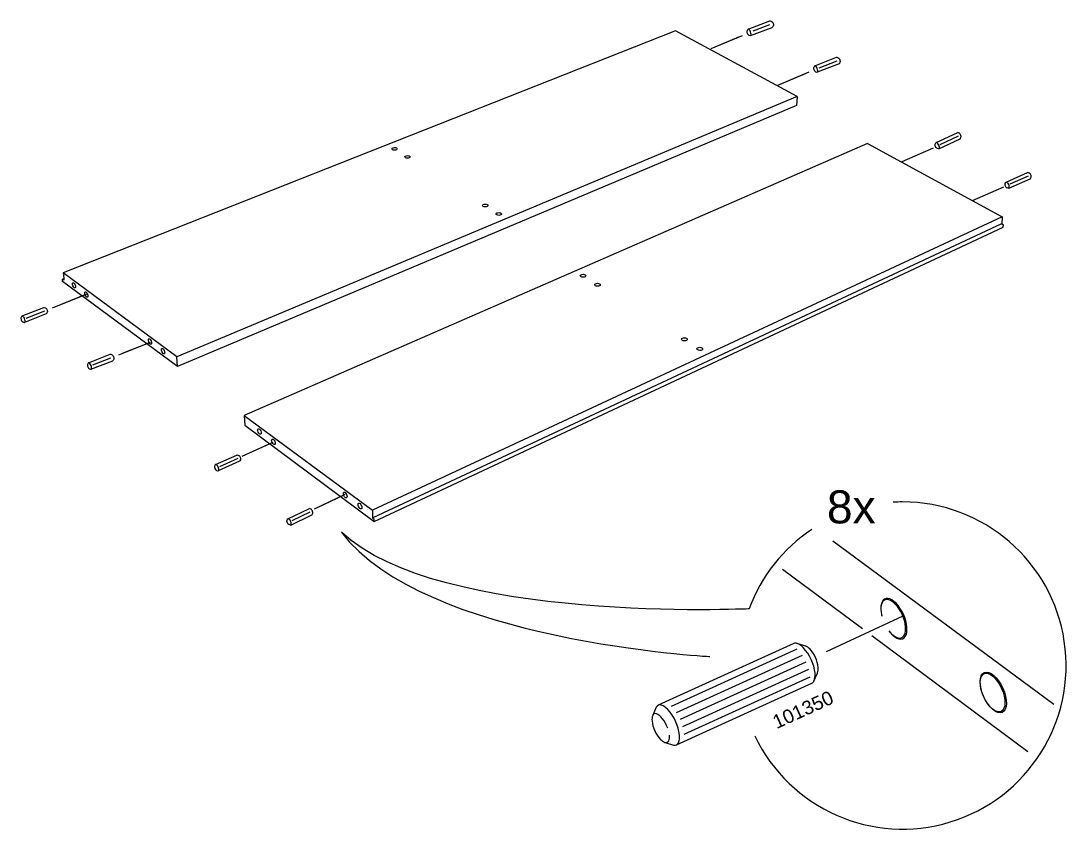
# Model space of a CAD drawing. Header units: metres. Extents: x -0.7 to 7.4, y 0 to 11.2.
# Drawn here: x 0.5193 to 0.6631, y 0.8052 to 0.9164 of the extents above; entities that cross this region are included whole.
import ezdxf

# ---------------------------------------------------------------- set-up
doc = ezdxf.new("R2010")
doc.units = ezdxf.units.M
doc.header["$MEASUREMENT"] = 0
for name, color, linetype, lineweight in [('PDF6_Geometry_Num_Penna__1', 255, 'Continuous', 18), ('PDF6_Geometry_Num_Penna__7', 7, 'Continuous', 18), ('PDF6_Text_Num_Penna__7', 7, 'Continuous', 18)]:
    doc.layers.add(name, color=color, linetype=linetype, lineweight=lineweight)
doc.styles.add('GENERATED_STYLE_1', font='Arial.ttf')

msp = doc.modelspace()

# ---------------------------------------------------------------- linework, layer by layer
at = {"layer": 'PDF6_Geometry_Num_Penna__1', "color": 255, "linetype": 'Continuous', "lineweight": 18, "flags": 128}
for points in [[(0.6180527138766684, 0.9141721156023308), (0.6144695499877795, 0.9126639906023308)], [(0.6272290635988906, 0.9091501828245531), (0.6236458997100017, 0.9076417050467753)], [(0.5241648947100017, 0.8771402561578863), (0.5280373363766684, 0.8786935367134419)], [(0.5333081891544461, 0.8706960292134419), (0.5369167530433351, 0.872143829213442)], [(0.5502828327655572, 0.8567785225467752), (0.5538335410988906, 0.858361789213442)], [(0.5602267563766684, 0.8495081606023307), (0.5637323091544462, 0.8511894994912197)]]:
    msp.add_lwpolyline(points, dxfattribs=at)
at = {"layer": 'PDF6_Geometry_Num_Penna__7', "color": 7, "linetype": 'Continuous', "lineweight": 18, "flags": 128}
for points in [[(0.6193613077655573, 0.9152633278245532), (0.6223690910988906, 0.9164073861578864, -0.2002116017422206), (0.622431250543335, 0.9164074567134418), (0.622607639432224, 0.916339017824553, -0.111654681390767), (0.6227042652655571, 0.9162656753245532, -0.08118019363894215), (0.6228153549877794, 0.9160731997689976, -0.07883542558631348), (0.6228598049877796, 0.9158565942134419, -0.1146901102941053), (0.6228363452655573, 0.9157377081023308), (0.6227499147100017, 0.9155687275467752)], [(0.6194274535988905, 0.9152621283801086, 0.3957934726131747), (0.6193154466544462, 0.9152218058801086), (0.6192276402655572, 0.915050602824553, 0.1166368208432025), (0.6192050977655573, 0.9149348564356641, 0.1614153281760381), (0.6193613077655572, 0.9145252108801085, 0.1186307699607418), (0.6194579688766684, 0.9144520094912199), (0.6196343577655572, 0.9143835706023309, 0.3988466402346932), (0.6197475915433773, 0.9144319805236164)], [(0.6197444244322239, 0.9144287614356641, 0.1135473026995515), (0.6197757510988906, 0.9145908628245533, 0.07841996229038056), (0.6197136622100017, 0.9148935461578863, 0.08044165101827022), (0.619558193043335, 0.9151611986578863, 0.1152870761664028), (0.6194273124877832, 0.9152620931023387)], [(0.6287376472100017, 0.9101196161578865, 0.1170360738756962), (0.6286057083211152, 0.9102187467134474, 0.3902734161187268), (0.6284943363766683, 0.9101773306023307), (0.6284103752655573, 0.9100079972689974, 0.1165429546895911), (0.6283874799877768, 0.9098886878245529, 0.07879361486698926), (0.6284356341544433, 0.909671517824552, 0.08072048254520611), (0.6285492285988908, 0.909481370602331, 0.1152794271440045), (0.6286467010988906, 0.909409262824553), (0.628823795543335, 0.9093432933801087, 0.4002365545030037), (0.6289346999657336, 0.9093912498029584)], [(0.6285395624877794, 0.9102192053245531), (0.6315321763766684, 0.9114027747689974, -0.1882629335856471), (0.6315943358211128, 0.9114036214356641), (0.6317714302655573, 0.911337299213442, -0.1116732632125977), (0.6318690791544461, 0.9112652972689975, -0.08237844930747246), (0.6319828852655572, 0.9110746914356642, -0.07716798070814432), (0.6320301574877795, 0.9108580858801086, -0.1159818838130955), (0.6320081794322239, 0.9107385647689974), (0.631923865543335, 0.9105688786578864, -0.1916875140145027), (0.6318783924877794, 0.9105268275467753), (0.6288861313766683, 0.9093439636578865)], [(0.6289335094322239, 0.9093899658801085, 0.1132283365971123), (0.6289627899877794, 0.9095522436578866, 0.07880215170136567), (0.6288964677655587, 0.909853868657887, 0.0810813648820628), (0.6287377177655583, 0.910119510324554)], [(0.645674374760218, 0.8988679535737609, -0.4035023049833765), (0.6455665230433351, 0.898812241713442), (0.6453825494322176, 0.8988681569912025, -0.1167335184960889), (0.6452839294562829, 0.8989317110011222, -0.161684470214406), (0.6450975755433412, 0.8993295903245538, -0.1196114173056706), (0.6451123569322239, 0.8994498169912198), (0.6451855935989312, 0.8996244067134236, -0.1685451788817295), (0.6452286324877795, 0.8996691036578863), (0.6481415185988906, 0.9010361175467752, -0.1997960392902477), (0.6482079466544461, 0.9010388692134421)], [(0.6456287883211128, 0.8988167925467752), (0.6485416744322239, 0.9001834536578863, 0.1928323512436408), (0.6485846780433351, 0.9002282564356641), (0.6486580558211128, 0.9004032342134419, 0.1202520640918558), (0.6486724844322544, 0.9005234961578903, 0.1621507909016603), (0.6484873039184708, 0.9009188232759616, 0.1127091737757405), (0.6483846177655572, 0.9009857408801086), (0.6482036427655572, 0.901040774213442)], [(0.6456732383211129, 0.8988657228245531, 0.1152730969093672), (0.6456923588766683, 0.8990293411578864, 0.078521743962212), (0.6456073394322239, 0.899327085602331, 0.08139382871422385), (0.645432079432224, 0.8995817911578864, 0.1156569177167746), (0.6452944960988967, 0.8996728078245693)], [(0.6552360208210976, 0.8933854964356993, -0.1838571489890594), (0.6551740377655573, 0.8933826742134419), (0.6549912283211184, 0.8934429639356786, -0.1144333850988246), (0.6548953595903758, 0.8935058151412987, -0.1608637880883234), (0.6547169435989177, 0.893910288657889, -0.115538441014889), (0.6547343355433349, 0.894030515324553), (0.6548116997101214, 0.8942035881022735, -0.1730872968303222), (0.6548554441544462, 0.8942468739356642), (0.657799021932224, 0.8955465072689974, -0.1996437962648487), (0.6578655910988905, 0.8955479183801085)], [(0.6552361266544462, 0.8933854258801087), (0.6581793516544462, 0.894685059213442, 0.1918950283450133), (0.6582233783211129, 0.8947286625467752), (0.6583009894322239, 0.8949018764356641, 0.1203737297717161), (0.6583181344322052, 0.8950219972689956, 0.0766223096565852), (0.6582627130433365, 0.8952366978245536, 0.07940504090266587), (0.6581417102655615, 0.8954226117134456, 0.1126973367542374), (0.6580408510988907, 0.8954905567134419), (0.6578612872100017, 0.8955498233801086)], [(0.6552817760988906, 0.893433474213442, 0.1155170789171688), (0.6553045302655574, 0.8935965986578865, 0.0784331213877545), (0.6552262135988907, 0.893895754213442, 0.08203594027733864), (0.6550571624877796, 0.8941549047689975, 0.1152129193612661), (0.6549216958211138, 0.894249096435667)], [(0.5195608624877796, 0.8758199147689975, 0.393550379570149), (0.5194489966544461, 0.8757789219912196), (0.5193627777655573, 0.8756068369912197, 0.1139444252246538), (0.519341399432224, 0.8754905614356641, 0.07724577767944454), (0.5193879660988906, 0.8752732503245529, 0.07833056418851246), (0.519501101932224, 0.8750825033801085, 0.1153505304203355), (0.5195984333211128, 0.8750103250467752), (0.5197751749877796, 0.8749436500467752, 0.4017961297545796), (0.5198868171486833, 0.8749908253514791)], [(0.5194947166544462, 0.8758206203245531), (0.5224919166544462, 0.8769918425467753, -0.1962909063791118), (0.5225541466544461, 0.8769923011578864), (0.5227308883211128, 0.8769252733801086, -0.1148693076855987), (0.5228283608211128, 0.8768529186578864, -0.08288175900487658), (0.5229411438766683, 0.876661995324553, -0.07853075715992598), (0.522987710543335, 0.8764450369912198, -0.1147306753474519), (0.5229652385988907, 0.8763260097689974), (0.5228802191544462, 0.8761563236578864, -0.1916352765205266), (0.522834358043335, 0.8761145194912197), (0.5198375108211128, 0.8749436500467752)], [(0.5198852063766684, 0.8749894758801086, 0.114770704616139), (0.5199150160988907, 0.8751517536578862, 0.0794298769868852), (0.5198497522100017, 0.8754537314356641, 0.08326031208998728), (0.5196921310988906, 0.8757200081023307, 0.1158440696430517), (0.5195608977655565, 0.8758198442134402)], [(0.5286380110988906, 0.8693767108801085), (0.5316352110988906, 0.8705475803245531, -0.196290906326427), (0.5316974058211129, 0.870548391713442), (0.5318741474877795, 0.8704813639356642, -0.1146634180197949), (0.5319716552655572, 0.8704088681023308, -0.0828817590095619), (0.532084403043335, 0.8702181211578864, -0.07853075716151765), (0.5321309697100017, 0.8700011628245531, -0.1143916661251251), (0.532108533043335, 0.8698817828245531), (0.5320235135988906, 0.8697124494912197)], [(0.528704156932224, 0.8693762169912197, 0.3917929488573437), (0.5285922558211128, 0.8693350478245531), (0.5285060722100017, 0.8691629628245529, 0.1139444252368564), (0.5284846938766683, 0.8690466872689976, 0.07724577768584835), (0.528531260543335, 0.8688293761578864, 0.07965422205000632), (0.5286443610988906, 0.8686388056023309, 0.1169299135512613), (0.5287416924877795, 0.8685662744912198), (0.5289184341544462, 0.8684995994912197, 0.3994017153556728), (0.5290319041567143, 0.868548265246256)], [(0.5290285008211129, 0.8685457781023308, 0.1147236675558312), (0.5290583105433351, 0.8687078794912196, 0.07916138128364815), (0.5289930466544462, 0.8690102100467754, 0.08290635034639739), (0.5288353902655573, 0.869276310324553, 0.1145668128714589), (0.5287041569322254, 0.8693761464356672)], [(0.546111870543335, 0.8553748197689973), (0.5490452177655573, 0.856697736435664, -0.1916808126973572), (0.5491072008211129, 0.8567013700467754), (0.5492874702655572, 0.8566435144912198, -0.1128050483082749), (0.5493883294322239, 0.856576310324553, -0.08167964179693053), (0.549511025543335, 0.8563913136578862, -0.0781300580720087), (0.549568175543335, 0.8561771775467754, -0.1182225630713882), (0.5495516655433351, 0.856057233102331), (0.5494758183211128, 0.8558833136578864, -0.1889946270775481), (0.5494321091544461, 0.8558392164356643), (0.5464991147100018, 0.8545166525467752)], [(0.5461780163766684, 0.8553775714356641, 0.3907544944153908), (0.5460683377655573, 0.8553306519912198), (0.5459909383211128, 0.8551543336578864, 0.1181246211047268), (0.5459758041544461, 0.8550372114356641, 0.1604824912455498), (0.5461559677655572, 0.8546377611578865, 0.1114142991346512), (0.5462570738766684, 0.8545705569912196), (0.546436990543335, 0.854513054213442, 0.406155964841973), (0.546544210500065, 0.8545657934447438)], [(0.5465444113766684, 0.8545648772689974, 0.1155678453942091), (0.5465659308211128, 0.8547281781023308, 0.07815070627543902), (0.5464854974877795, 0.8550269808801085, 0.08135656040366804), (0.5463140827655573, 0.855284579213442, 0.1139002634210279), (0.5461779105433342, 0.8553777125467732)], [(0.6202913358211127, 0.8180802819912198, 1.81475233947159), (0.640614165405721, 0.8502438836962413, 0.0143281131277929), (0.6393176997100017, 0.8502017569912197)], [(0.5565134323072747, 0.8471186919360869, -0.4039453660679684), (0.5564068080433351, 0.8470638339356642), (0.5562221288766669, 0.8471178442134378, -0.1174058296102672), (0.5561246662249366, 0.8471774573792522, -0.1611957890122127), (0.5559324983211175, 0.8475761731023314, -0.1150148584633035), (0.5559462566544462, 0.8476967525467753), (0.5560175883211196, 0.8478719772689948, -0.1805846839486257), (0.5560602744322239, 0.8479168858801086), (0.5589597549877795, 0.8493128275467753, -0.1970501720591565), (0.5590257949877795, 0.8493162847689975)], [(0.5564686852655574, 0.8470685258801086), (0.559367813043335, 0.8484641147689975, 0.1901498745876578), (0.5594104638766684, 0.848509270324553), (0.5594820777655573, 0.8486849536578864, 0.1201157801346142), (0.5594953069322227, 0.8488053567134417, 0.07821332540798878), (0.5594329358211122, 0.8490182933801083, 0.0806949067419234), (0.5593055830433338, 0.849199973935663, 0.1133541094628037), (0.5592031716544462, 0.8492645675467753), (0.5590214910988905, 0.8493178369912197)], [(0.5565127824877796, 0.8471181264356641, 0.1167855694755451), (0.556530174432224, 0.8472819564356641, 0.07773693247297955), (0.5564423327655572, 0.8475786425467753, 0.0815980999991105), (0.556264568043335, 0.8478317958801085, 0.1149028356329917), (0.5561262791544457, 0.8479214014356627)], [(0.6095049083211128, 0.8168173022689976), (0.6281597972100017, 0.8253171300467752, 0.1981658253209251), (0.6284469230433404, 0.8256253872689955, 0.1164386133636642), (0.6285790030433354, 0.8266660817134419, 0.1622874422832228), (0.6269658072850702, 0.8302068244567686, 0.1161710249215369), (0.6260929427655573, 0.8307918883801088, 0.200539753494072), (0.6256720788766684, 0.8307772833801086), (0.6070171899877794, 0.822277102824553)], [(0.6284362338766684, 0.8255990347689975), (0.628916364432224, 0.8267064042134419, 0.02480375838711386), (0.628923702210004, 0.8267248192134411, 0.1169308199165686), (0.6290184230433348, 0.8274713675467753, 0.1623574845225375), (0.6278590237701633, 0.8300155571988485, 0.1172822621145275), (0.6272352372100009, 0.8304304322689953)], [(0.6083297702655572, 0.8191072886578863, 0.02469930685488796), (0.6081703147100025, 0.8195062803245534, 0.08065749348723397), (0.6073857369322233, 0.8206824414356636, 0.1171322859786217), (0.6067603677655571, 0.8211011181023307, 0.4143005181154883), (0.6062521457444062, 0.8208690668660086, 0.1168834495858143), (0.6061583524877799, 0.8201231122689976, 0.1624479944677749), (0.6073141551497634, 0.8175855065544816, 0.116331454353795), (0.6079408327655575, 0.8171640828245537, 0.4151309780134813), (0.6084513623324896, 0.8173983342509494, 0.1163041811963099), (0.6085431655433363, 0.818141524213442)], [(0.6079597769322239, 0.8171571683801085), (0.609110538043335, 0.8167931017134419, 0.3996259786674735), (0.6097914580047676, 0.8171248030673619, 0.1159629506212759), (0.6099238319322251, 0.8181661833801087, 0.1621891017443584), (0.6083106820237293, 0.8217064843400542, 0.1158905354466356), (0.6074377363766685, 0.8222918136578868, 0.3984492230787283), (0.6067397302655573, 0.8219955861578865), (0.6062599524877795, 0.8208885694912198)]]:
    msp.add_lwpolyline(points, format="xyb", dxfattribs=at)
for points in [[(0.6200666869322239, 0.9150282014356641), (0.6223667980433351, 0.9159034431023307)], [(0.6261017269322239, 0.906026794213442), (0.6094079297100017, 0.9150688414356641), (0.5251677713766684, 0.8817387497689976), (0.5252277435988906, 0.8809591108801086)], [(0.6196965172100017, 0.9143834647689975), (0.6227039477655573, 0.9155275231023308)], [(0.6185486135988906, 0.9143808894912197), (0.6142376691544461, 0.9125665533801086)], [(0.629168283043335, 0.909962030324553), (0.6316162080433351, 0.9109300525467752)], [(0.6277249633211128, 0.9093587803245529), (0.6234140188766684, 0.9075444442134419)], [(0.6261018327655572, 0.9060268647689975), (0.5408012244322239, 0.8702188619912197)], [(0.6261016563766684, 0.9060268647689975), (0.626049798043335, 0.9047921425467752), (0.5408825397100018, 0.8688776008801085)], [(0.6458077524877794, 0.8994214183801086), (0.6483195302655572, 0.9006000489356643)], [(0.6357870644322239, 0.8995418919912198), (0.5500610060988906, 0.8621389808801087), (0.5501290922100017, 0.8607836086578863), (0.567954600543335, 0.8475445642134418), (0.6544818172100018, 0.8880434531023309), (0.6545061588766684, 0.8883620114356641)], [(0.6357870291544461, 0.8995418214356642), (0.654340318043335, 0.8894502603245531)], [(0.644820574432224, 0.8989134183801085), (0.6405350299877794, 0.8970401683801086)], [(0.6554288844322239, 0.8939860653245532), (0.6579671205433351, 0.8951064875467752)], [(0.6544906013766685, 0.8935296061578863), (0.6502039985988907, 0.891658472824553)], [(0.6543402474877794, 0.8894500839356643), (0.5676895585988906, 0.8490979506023308)], [(0.6543402474877794, 0.8894500839356643), (0.6542693391544461, 0.8884905283801086), (0.6545064058211127, 0.8883621172689975)], [(0.6542143058211128, 0.8884976897689975), (0.5677608197100017, 0.8480753536578863)], [(0.5408825749877796, 0.8688775303245531), (0.5408014360988906, 0.8702187914356643), (0.5251677360988906, 0.8817387497689976)], [(0.5252277083211129, 0.8809591461578864), (0.5252439360988905, 0.8807573572689974), (0.5250587277655573, 0.8808935294912197)], [(0.5250589041544462, 0.8808934942134419), (0.5252278847100017, 0.8809591108801086)], [(0.5250857505433351, 0.8805658694912196), (0.5250589394322239, 0.8808936000467753)], [(0.5408825749877796, 0.8688775303245531), (0.5250858916544462, 0.8805657636578864)], [(0.5236653613766684, 0.8769395608801087), (0.5284243335988906, 0.8788487942134419)], [(0.520056091932224, 0.8755350114356643), (0.522640541932224, 0.8765446614356642)], [(0.532808620543335, 0.870495863102331), (0.5371499038766684, 0.872237174213442)], [(0.5292536435988906, 0.8691124803245531), (0.5317294380433351, 0.8700794442134421)], [(0.5289808052655574, 0.8684997758801086), (0.5319776524877795, 0.8696709981023308)], [(0.5500608649877795, 0.8621388044912197), (0.5676895233211128, 0.8490980211578865), (0.5677202149877795, 0.8480566211578864)], [(0.5497914133211128, 0.8565592358801087), (0.5540631994322239, 0.8584642358801087)], [(0.5466872158211128, 0.855118526713442), (0.5492162797100018, 0.8562587044912197)], [(0.5597416869322239, 0.8492754683801085), (0.5639591452655572, 0.8512979433801087)], [(0.5566417933211129, 0.8476750214356641), (0.5591415766544462, 0.8488783464356642)], [(0.5677202149877795, 0.8480565858801086), (0.5679463455433351, 0.8478904275467753)], [(0.5679544594322239, 0.8475446347689974), (0.5679463455433351, 0.8478903569912197)], [(0.6614119955433351, 0.8223766567134418), (0.6310311260988906, 0.8448510706023308)], [(0.6351238422100017, 0.8327658564356643), (0.6241069449877794, 0.8409478314356642)], [(0.6387885683211129, 0.8324547769912196), (0.6388767627655573, 0.8323450631023308), (0.639113829432224, 0.8320871825467754), (0.639355129432224, 0.8318878631023309), (0.6395950183211129, 0.8317234686578864), (0.6398320849877795, 0.8316063464356642), (0.6400550405433351, 0.831535085324553), (0.6402564766544462, 0.831520974213442), (0.6404395683211128, 0.8315580158801086), (0.6406216016544461, 0.8316504436578863), (0.6407510710988906, 0.831771799213442), (0.6408819516544462, 0.8319591242134419), (0.6409743794322239, 0.8321810214356642), (0.6410280016544462, 0.8324540714356642), (0.6410459933211128, 0.8327486408801086), (0.6410280016544462, 0.8330657881023308), (0.6409923710988906, 0.8334090408801085), (0.6409165238766684, 0.833775224213442), (0.6408089266544461, 0.8341474047689974), (0.640660054432224, 0.8345139408801086), (0.640514004432224, 0.8348804769912197), (0.640328090543335, 0.8352321964356642), (0.6401266544322239, 0.8355613381023308), (0.6399075794322239, 0.8358566131023308), (0.6396666322100018, 0.8361141408801086), (0.6394295655433351, 0.8363508547689975), (0.6391910877655572, 0.8365300658801087), (0.6389720127655573, 0.836680349213442), (0.6387307127655574, 0.8367755992134419), (0.638529629432224, 0.8368112297689976), (0.6383243127655572, 0.8368112297689976), (0.6381436905433351, 0.8367385575467753), (0.6379757683211128, 0.8366253158801086), (0.6378487683211128, 0.8364598631023308), (0.6377581044322239, 0.8362587797689975), (0.6376836683211128, 0.836021360324553), (0.6376462738766684, 0.835740549213442), (0.6376296933211129, 0.8354329269912198)], [(0.6376297991544462, 0.8355029886578864), (0.6376675463766683, 0.8351308081023308), (0.6377229324877794, 0.8347688581023308), (0.6377857269322239, 0.8345166219912197)], [(0.6376297991544462, 0.8354330681023309), (0.6376657824877795, 0.8350802903245531), (0.6377179935988906, 0.8347373903245532), (0.6377462158211128, 0.8346252069912197)], [(0.6406523638766684, 0.8345335553245531), (0.6301325305433351, 0.829634530324553)], [(0.6578511272100017, 0.815886462824553), (0.6363965938766684, 0.8318207294912197)], [(0.6088313849877794, 0.8221370500467754), (0.6261425433211129, 0.8300251611578864)], [(0.6260661669322239, 0.8308013075467753), (0.6272165752655573, 0.8304372408801086)], [(0.6095393394322239, 0.8212969803245531), (0.6268476755433351, 0.8291833275467753)], [(0.6100848749877795, 0.8203824744912198), (0.6273755722100017, 0.828261060602331)], [(0.6104093952655573, 0.8193670389356642), (0.6277159674877795, 0.827252327824553)], [(0.6105937216544461, 0.818288209213442), (0.6279038216544461, 0.8261756147689976)]]:
    msp.add_lwpolyline(points, dxfattribs=at)
at = {"layer": 'PDF6_Geometry_Num_Penna__7', "color": 7, "linetype": 'Continuous', "lineweight": 18}
msp.add_arc((0.6406709873781243, 0.8276917192611488), 0.02256997973757213, 123.7756132625894, 159.666033529675, dxfattribs=at)
for centre, major_axis, ratio in [((0.5707345536037104, 0.8988103443348134), (0.0003623035441221444, 5.467028910910441e-06), 0.4957821907334408), ((0.5725112168944234, 0.8977019318532383), (0.0003632503398803832, 7.351860787707664e-06), 0.4955145415276928), ((0.5832063968340738, 0.8910266023372777), (0.0003729957387605953, 4.310015831232585e-06), 0.507855351345327), ((0.5850823671128567, 0.8898560519228758), (0.000375195957412644, 2.468413070055852e-06), 0.5089640040337368), ((0.5966702002881611, 0.8813607140058566), (-0.0003830380260656519, 1.695678686020083e-06), 0.5248472568997959), ((0.5266462017476414, 0.8800291270213241), (-0.0001445145845687668, 0.0003574944370339228), 0.4383621818621499), ((0.5986536593887025, 0.88011652567179), (-0.0003850003700058836, 2.842439856820564e-06), 0.5239167112871224), ((0.5283509128255319, 0.8787708438045678), (-0.0001451559953135062, 0.0003590601804915883), 0.4415144893354963), ((0.5370960236462926, 0.8723148682014155), (-0.0001521852369578136, 0.0003652747846951687), 0.4552497704653743), ((0.6106204724116991, 0.8726149880063452), (-0.000393229780976001, 1.137052625843632e-05), 0.5414005643349487), ((0.5388913233636425, 0.8709884945688369), (-0.0001529534644013619, 0.0003671895945789316), 0.4548726117759054), ((0.6127227822754, 0.87129812598368), (-0.0003964445658315442, 1.21232800889271e-05), 0.5445824587652144), ((0.5521499595180539, 0.8599371614741633), (-0.000165029428405572, 0.0003747933221022182), 0.4679743600192555), ((0.5540728137522549, 0.8585127981203543), (-0.0001661271595007063, 0.0003773441399779198), 0.4677395972806296), ((0.5639516020054517, 0.8511890438850302), (-0.0001730563268216301, 0.000385143484799566), 0.4777053463230164), ((0.5659830726398389, 0.8496842578705417), (-0.0001777941083636047, 0.0003847041492924808), 0.4801825920299633), ((0.6531001972368334, 0.8240292577913271), (-0.00123172462568899, 0.00273587909384243), 0.47792190955533), ((0.6530065665635442, 0.824029070453183), (-0.001167372243346842, 0.002592912977852357), 0.4779807995726463)]:
    msp.add_ellipse(centre, major_axis=major_axis, ratio=ratio, dxfattribs=at)
msp.add_ellipse((0.6394295513555657, 0.8341682987009595), major_axis=(-0.001228581125621186, 0.00273108496948471), ratio=0.4822020324919533, start_param=1.981669772523048, end_param=7.142453330338213, dxfattribs=at)
for points in [[(0.6226103910988906, 0.9163378536578863), (0.6226114494322239, 0.9163378536578863), (0.6226065710704328, 0.9163389119912198), (0.6226075688766686, 0.9163389119912198)], [(0.6227039124877795, 0.9155274172689974), (0.622725431932224, 0.9155355311578863), (0.6227423652655574, 0.9155524644912197), (0.622752243043335, 0.9155725728245527)], [(0.622836380543335, 0.9157377081023308), (0.6228373783495705, 0.9157377081023308), (0.6228366477228702, 0.9157405303245532), (0.622838144432224, 0.9157405303245532)], [(0.6317743583211128, 0.9113362761578863), (0.6317754166544463, 0.9113362761578863), (0.6317705382926552, 0.9113373344912195), (0.6317715360988907, 0.9113373344912195)], [(0.6320082499877795, 0.9107387058801086), (0.6320093655690652, 0.9107387058801086), (0.6320080182641973, 0.9107418808801084), (0.6320100138766688, 0.9107418808801084)], [(0.6483876163766683, 0.9009847883801088), (0.6483886747100016, 0.9009847883801088), (0.6483840053193537, 0.9009854939356642), (0.6483847941544459, 0.9009854939356642)], [(0.648657879432224, 0.9004032694912197), (0.6486586682673161, 0.9004032694912197), (0.6486578360032949, 0.9004064444912198), (0.6486592905433349, 0.9004064444912198)], [(0.645294601932224, 0.8996727372689974), (0.6452727297100017, 0.8996797928245529), (0.6452494463766684, 0.8996794400467751), (0.6452282797100019, 0.8996695622689972)], [(0.6580438849877795, 0.8954896747689974), (0.6580450005690653, 0.8954896747689974), (0.6580402739304654, 0.8954903803245533), (0.6580410627655574, 0.8954903803245533)], [(0.6583008835988906, 0.8949019469912197), (0.6583016724339825, 0.8949019469912197), (0.6583005904575276, 0.8949051219912199), (0.6583026474877797, 0.8949051219912199)], [(0.6549217663766684, 0.8942490964356641), (0.6549002469322239, 0.8942565047689974), (0.6548766108211128, 0.8942565047689975), (0.6548554441544461, 0.8942469797689977)], [(0.6552360208211129, 0.8933854964356643), (0.6552568347100017, 0.8933946686578864), (0.655273768043335, 0.8934119547689977), (0.6552811763766684, 0.8934331214356642)], [(0.5227339574877795, 0.8769242503245529), (0.5227350158211129, 0.8769242503245529), (0.5227303464304659, 0.8769249558801083), (0.5227311352655576, 0.8769249558801083)], [(0.5229651327655573, 0.8763260097689974), (0.522966404723924, 0.8763260097689974), (0.522965132765557, 0.8763291847689979), (0.5229668966544462, 0.8763291847689979)], [(0.5318772519322239, 0.8704805525467751), (0.5318783102655572, 0.8704805525467751), (0.5318734319037658, 0.8704812581023308), (0.5318744297100017, 0.8704812581023308)], [(0.5321084272100017, 0.8698819592134418), (0.5321100048801861, 0.8698819592134418), (0.532108694389537, 0.8698851342134417), (0.5321101910988904, 0.8698851342134417)], [(0.5319776877655573, 0.8696709275467752), (0.5319992072100017, 0.869679041435664), (0.532016140543335, 0.8696959747689975), (0.5320256655433349, 0.8697164358801089)], [(0.5492903277655572, 0.8566426325467753), (0.5492914433468428, 0.8566426325467753), (0.5492867167082428, 0.8566433381023307), (0.5492875055433349, 0.8566433381023307)], [(0.5495518066544461, 0.8560571272689975), (0.5495528044606818, 0.8560571272689975), (0.5495519928731506, 0.8560603022689981), (0.5495535705433351, 0.8560603022689981)], [(0.5592059938766684, 0.8492637561578864), (0.5592071094579539, 0.8492637561578864), (0.5592023828193536, 0.849264461713442), (0.559203171654446, 0.849264461713442)], [(0.5594821130433351, 0.8486849536578864), (0.5594829018784272, 0.8486849536578864), (0.5594816243879724, 0.8486881286578863), (0.5594835241544459, 0.8486881286578863)], [(0.5561262438766684, 0.8479213661578864), (0.5561043716544462, 0.8479284217134418), (0.5560810883211128, 0.8479273633801088), (0.5560602744322238, 0.8479171328245532)], [(0.6195074988766684, 0.8355345975467754), (0.6195074988766684, 0.8355345975467754), (0.5768930016544462, 0.8334733169912198), (0.5634302960988907, 0.8460660725467752)], [(0.5634302960988905, 0.8460660725467752), (0.5746570960988906, 0.8310881864356642), (0.614092359987779, 0.8289806919912193), (0.6140923599877792, 0.8289806919912193)], [(0.6272352724877794, 0.8304304322689976), (0.6272419005804654, 0.8304304322689976), (0.6272096263492195, 0.8304374878245532), (0.6272165752655573, 0.8304374878245532)]]:
    msp.add_open_spline(points, degree=3, dxfattribs=at)

# ---------------------------------------------------------------- texts
at = {"layer": 'PDF6_Text_Num_Penna__7', "color": 7, "linetype": 'Continuous', "lineweight": 18, "insert": (0.6302149041544461, 0.8472266465987636), "char_height": 0.004545458984375, "attachment_point": 7, "style": 'GENERATED_STYLE_1'}
msp.add_mtext('\\A1;8x', dxfattribs=at)
at = {"layer": 'PDF6_Text_Num_Penna__7', "color": 7, "linetype": 'Continuous', "lineweight": 18, "insert": (0.6233048826053201, 0.8189547232845535), "char_height": 0.001893932726627099, "attachment_point": 7, "rotation": 24.495925504921196, "style": 'GENERATED_STYLE_1'}
msp.add_mtext('\\A1;101350', dxfattribs=at)

doc.saveas('drawing.dxf')
